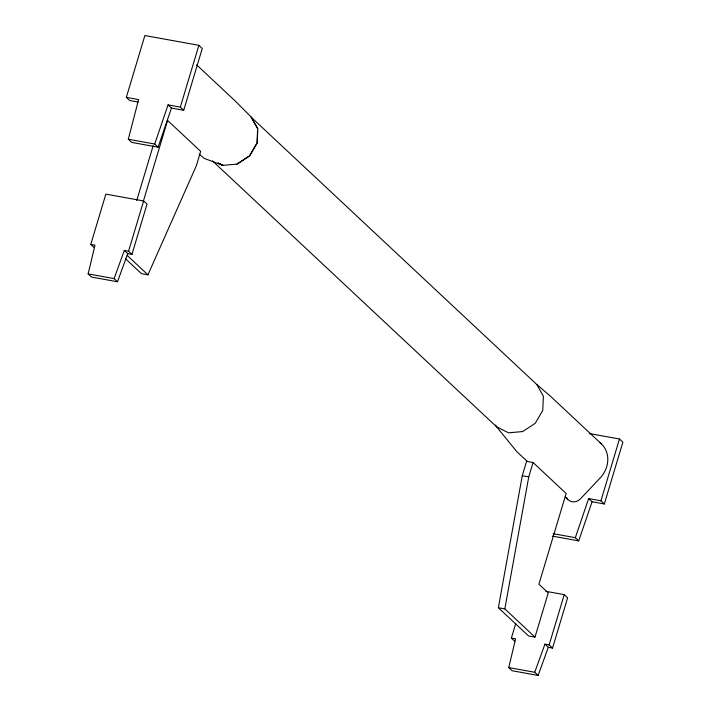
<?xml version="1.0" encoding="UTF-8"?>
<svg xmlns="http://www.w3.org/2000/svg" width="711" height="711" viewBox="0 0 711 711"><rect width="100%" height="100%" fill="white"/><g stroke="black" fill="none" stroke-linecap="round" stroke-linejoin="round"><path stroke-width="1.07" d="M257.506 130.895L257.018 142.92L249.445 155.86L236.923 164.072M498.358 607.718L522.274 475.712L526.584 461.341L533.063 462.514L566.143 493.47L538.92 584.202L548.243 592.93L534.992 637.118L528.513 635.945L498.358 607.718L504.837 608.892L534.992 637.118M504.837 608.892L528.753 476.885L533.063 462.514M117.511 281.769L91.523 277.068L88.128 273.895L94.99 245.162L90.777 244.397L105.859 194.121L143.631 200.955L147.026 204.128L131.944 254.414L127.704 253.64L124.309 250.468L114.116 278.596L117.511 281.769L127.704 253.64M538.12 675.45L534.725 672.277L544.928 644.148L548.314 647.321L538.12 675.45L512.133 670.749L508.747 667.576L515.599 638.842L511.369 638.078L515.768 623.414M158.109 147.186L131.695 142.404L128.309 139.232L138.601 99.576L126.327 97.354L144.866 35.55L198.867 45.317L202.262 48.49L183.714 110.294L171.44 108.072L168.045 104.899L154.714 144.013L158.109 147.186L171.44 108.072M136.734 200.484L153.194 145.622M143.213 201.657L167.583 120.426L200.653 151.372L196.343 165.752L147.932 274.837L141.453 273.664L125.58 258.804M131.944 254.414L128.549 251.232L143.631 200.955M183.714 110.294L180.327 107.121L198.867 45.317M564.223 594.636L567.618 597.809L552.536 648.085L549.141 644.913L564.223 594.636L545.879 591.321M619.477 438.998L622.872 442.18L604.332 503.975L600.937 500.802L619.477 438.998L589.241 433.532M588.664 498.58L592.059 501.762L578.718 540.867L575.332 537.694L588.664 498.58L600.937 500.802M168.045 104.899L180.327 107.121M137.898 102.011L129.722 100.527L126.327 97.354M128.309 139.232L154.714 144.013M124.309 250.468L128.549 251.232M88.128 273.895L114.116 278.596M522.274 475.712L528.753 476.885M592.059 501.762L604.332 503.975M553.149 533.677L575.332 537.694M552.314 536.094L578.718 540.867M544.928 644.148L549.141 644.913M548.314 647.321L552.536 648.085M508.747 667.576L534.725 672.277M218.428 163.086L223.023 165.396L204.279 158.437L199.124 154.118M218.197 163.041L222.792 165.352L237.154 164.117L249.685 155.905L257.249 142.955L257.826 128.753L251.267 117.084L235.35 101.113L196.583 64.825M257.595 128.709L251.027 117.039L536.805 384.527L550.572 396.329L601.444 443.948M212.465 160.873L496.616 426.84L516.773 451.601L527.269 461.43M565.227 496.962L567.645 499.229M127.296 255.525L147.932 274.837M90.777 244.397L94.163 247.579M511.369 638.078L514.755 641.251M536.805 384.527L543.373 396.187L542.786 410.398L535.223 423.338L522.692 431.55L508.561 432.83L496.616 426.84L495.603 425.045M599.862 442.598A25.614 22.459 -46.9 0 1 600.155 477.97L580.576 498.722A9.305 8.159 -46.9 0 1 566.72 497.771"/></g></svg>
